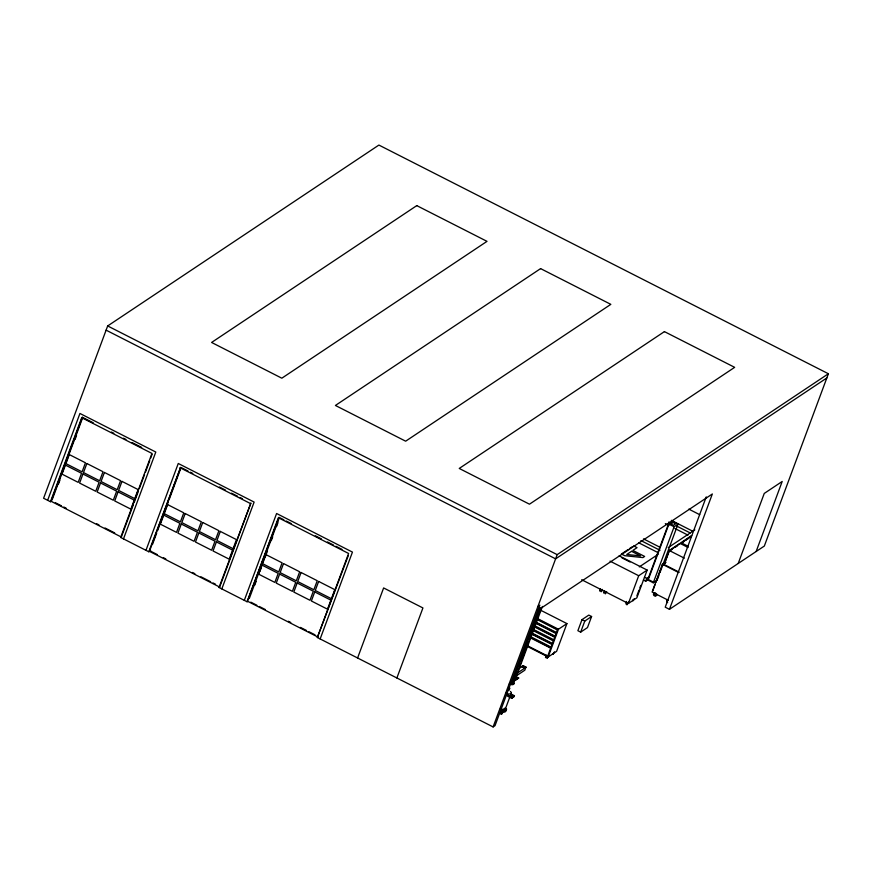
<?xml version="1.0" encoding="UTF-8"?>
<svg xmlns="http://www.w3.org/2000/svg" width="872" height="872" viewBox="0 0 872 872"><rect width="100%" height="100%" fill="white"/><g stroke="black" fill="none" stroke-linecap="round" stroke-linejoin="round"><path stroke-width="1.31" d="M628.429 602.116L626.935 604.863L627.306 603.075M552.935 653.673L553.022 654.36L554.505 651.831M548.412 656.147L546.995 658.382L547.572 656.235M606.727 591.619L605.299 593.865L605.887 591.707M634.38 598.606L632.963 600.852L633.148 599.435M706.244 496.887L665.227 607.184L669.445 609.332L764.33 546.046L828.4 373.75L378.895 145.068L107.67 325.954L43.6 498.25L50.456 501.727L51.731 500.877M47.644 500.299L79.941 413.459L155.794 452.045L123.497 538.896M50.456 501.727L81.706 417.688L82.35 417.263L93.249 422.8M82.35 417.263L51.088 501.302L121.328 537.032L133.165 505.204M52.211 499.602L82.513 418.102M58.533 483.895L59.95 480.069M75.112 439.325L76.529 435.51M150.703 550.472L148.785 551.758L120.685 537.468L151.946 453.418L81.706 417.688M134.114 502.654L138.376 491.198M139.324 488.647L144.534 474.641M145.482 472.09L149.744 460.634M150.693 458.083L152.11 454.268M145.973 550.33L178.27 463.479L254.123 502.076L221.826 588.916M148.785 551.758L180.678 467.283L149.417 551.333L219.657 587.063L250.907 503.024L219.014 587.488L247.114 601.778L279.007 517.314L283.847 519.777M152.426 544.531L156.688 533.075M157.636 530.525L168.056 502.512M169.005 499.961L180.842 468.133M244.302 600.35L276.598 513.51L352.452 552.096L320.155 638.947M247.114 601.778L278.364 517.739L348.604 553.469L317.343 637.519L493.105 726.932L495.024 725.657L539.822 605.19L537.904 606.476M249.338 598.377L278.702 519.429M254.711 585.221L256.139 581.395M259.921 571.215L261.349 567.389M265.132 557.208L267.497 550.842M271.29 540.651L272.707 536.836M276.5 526.644L277.917 522.818M317.343 637.519L348.288 555.595M357.585 657.989L383.625 587.946L422.931 607.947L396.88 677.98M493.105 726.932L557.175 554.647L828.4 373.75M500.931 712.217L501.378 711.018L505.226 708.446L506.545 709.121L506.098 710.331L502.25 712.893L500.931 712.217L502.043 710.571L499.732 709.394M539.855 608.144L512.387 682.002L518.698 678.002L516.268 676.77M518.033 666.829L519.581 666.034M524.116 652.027L524.475 652.866L524.116 652.027L523.353 652.539M524.159 650.349L525.707 649.564M525.958 647.089L526.721 646.817L525.184 647.613L526.514 647.384M526.971 644.354L527.178 643.787L526.416 644.299L527.745 644.07L526.208 644.866L527.538 644.637M530.241 635.557L530.601 636.397L530.241 635.557L529.478 636.069L530.808 635.841M530.285 633.879L531.833 633.094M532.083 630.62L532.847 630.347L531.31 631.132L532.639 630.903M533.097 627.873L533.871 627.6L532.334 628.385L533.664 628.167M532.814 629.137L553.764 639.797L554.919 636.713L533.348 625.649L534.329 624.57L533.566 625.082L534.896 624.853L533.915 625.933L534.122 625.366M557.437 629.933L536.367 619.076L536.727 619.927L536.934 619.371L535.953 620.439L536.727 619.927M536.411 617.409L537.959 616.624M538.209 614.15L538.972 613.877L537.435 614.662L538.765 614.433M539.223 611.403L539.997 611.13L538.46 611.915L539.79 611.686M540.248 608.656L541.022 608.384L539.474 609.168L540.814 608.939M513.499 680.836L514.469 679.768L512.932 680.552M525.751 647.896L526.721 646.817M526.764 645.149L526.971 644.582M527.789 642.402L528.77 641.323L527.222 642.119L528.563 641.89M528.813 639.656L529.784 638.587L528.247 639.372L529.577 639.143M530.034 636.353L529.827 636.909L530.601 636.397M531.876 631.415L532.847 630.347M532.89 628.679L533.871 627.6M538.002 614.945L538.972 613.877M539.016 612.198L539.997 611.13M540.041 609.452L539.692 608.612L540.455 608.1M521.827 659.483L523.244 655.679M527.015 645.542L528.421 641.748M531.255 634.14L534.547 625.268M537.381 617.67L539.735 611.337M502.25 712.893L502.697 711.683L506.545 709.121M503.515 710.495L503.962 709.285M514.949 680.291L542.417 606.432M504.517 708.925L504.071 710.124L505.226 708.446M509.27 696.554L511.526 694.417L509.27 696.554L511.733 697.807L513.99 695.671L511.733 697.807M505.466 708.685L511.221 693.218M521.87 666.535L524.573 668.246L525.958 667.113L523.156 665.685L521.87 666.535L524.682 667.974M518.655 668.9L523.156 665.685M507.308 696.052L511.799 698.341L514.447 695.725L511.079 694.014M511.799 698.341L514.447 695.725M525.958 667.113L524.813 670.197L515.385 676.487M527.124 646.316L548.139 656.998L558.462 629.235L566.92 623.6L540.651 610.226M566.92 623.6L556.598 651.362L548.139 656.998M582.006 619.632L577.885 630.707L580.676 632.124L587.477 627.578L591.598 616.515L588.807 615.098L582.006 619.632L584.785 621.06L591.598 616.515M580.676 632.124L584.785 621.06M581.689 579.738L628.374 603.489L638.696 575.727L647.166 570.081L619.153 555.824M636.898 595.783L639.002 590.137M639.808 587.946L640.778 585.374M647.166 570.081L636.843 597.843L628.374 603.489M643.405 580.033L645.738 581.221L646.784 578.419L649.346 576.708M670.764 524.323L671.713 521.772L675.647 523.767L673.075 525.478L669.14 523.483L668.508 523.909L647.667 579.934L653.281 582.801L657.128 580.229M648.659 578.572L669.14 523.483M653.281 582.801L674.121 526.764L677.969 524.203L672.356 521.347L671.713 521.772M665.63 562.135L662.426 564.271L652.103 592.034L668.334 600.285M652.638 591.205L655.155 584.436M655.962 582.245L657.117 579.161M657.324 578.594L658.469 575.52M658.992 574.092L659.821 571.879M660.028 571.313L661.172 568.228M661.706 566.811L662.535 564.587L665.881 562.364M657.608 578.953L659.025 575.139M659.973 572.588L677.969 524.203M688.095 547.485L679.975 543.354L669.271 550.494L664.072 564.5L679.157 572.174M664.529 563.672L666.197 559.181M666.361 558.767L667.919 554.559M668.181 553.862L669.325 550.777L679.582 543.943L679.386 544.477M691.104 536.662L691.3 536.117L680.847 543.507L683.921 541.447M669.445 609.332L712.348 493.966L537.926 610.291M738.203 563.465L764.254 493.432L782.195 481.464L756.144 551.496M602.563 589.908L601.157 591.761L602.051 589.341M600.437 588.938L599.751 591.053L600.394 590.627M546.384 655.21L545.48 657.63L546.341 656.889M604.699 590.682L603.795 593.113L604.656 592.371M626.532 601.451L625.856 603.936M504.169 710.298C507.166 708.489 505.422 714.146 503.853 711.138M120.685 537.468L121.328 537.032M219.014 587.488L219.657 587.063M826.841 377.958L555.617 558.854L106.112 330.161M628.091 549.556L621.398 554.014L624.701 555.693L642.926 557.59L644.648 556.434L632.843 550.428L637.04 547.638L633.595 545.883M629.399 548.684L632.538 546.581M539.43 610.847L538.667 611.359L539.223 611.643M538.416 613.594L537.643 614.106L538.209 614.389M537.392 616.33L536.629 616.842L537.185 617.136M536.367 619.076L535.604 619.589L536.16 619.883M533.304 627.317L532.541 627.829L533.097 628.113M532.291 630.064L531.517 630.576L532.083 630.859M531.266 632.81L530.503 633.323L531.059 633.606M639.296 566.898L657.979 554.439M668.235 547.594L694.821 529.871M691.692 535.539L680.999 542.667L687.964 546.221M526.165 646.534L525.391 647.046L525.958 647.329M670.154 550.635L672.203 549.262M675.277 547.213L677.326 545.85M685.97 540.084L689.054 538.024M525.14 649.28L524.377 649.793L524.933 650.076M524.682 652.311L523.701 653.379L524.475 652.866M662.339 565.089L664.573 563.606M519.014 665.75L518.24 666.263L518.807 666.546M645.738 581.221L648.31 579.509L652.245 581.515M516.671 673.522L525.86 667.396L523.047 665.968M512.54 682.111L518.698 678.002M504.365 710.189L505.64 711.279L504.31 711.127M688.815 509.128L699.715 514.676M671.32 520.322L692.771 531.233M668.759 522.034L672.334 523.843M677.097 526.274L690.21 532.945M668.508 523.909L674.121 526.764M665.325 523.614L668.9 525.435M674.863 528.465L687.975 535.135M669.271 550.494L684.367 558.167M643.492 538.874L660.18 547.365M640.931 540.586L659.995 550.287M638.696 542.787L657.761 552.488M662.426 564.271L678.656 572.523M621.932 557.862L630.085 562.015M644.441 577.231L646.784 578.419M610.04 561.143L638.696 575.727M107.67 325.954L557.175 554.647M537.185 616.896L537.752 617.18M537.446 618.553L558.462 629.235M536.672 618.771L557.622 629.431L556.478 632.516L535.354 621.823L535.146 622.39L556.271 633.072L555.126 636.157L534.176 625.497M536.291 623.513L556.085 633.573M534.122 625.126L534.689 625.42M533.773 626.565L554.723 637.214M533.773 630.293L553.557 640.364L552.412 643.438L531.462 632.778M533.588 630.794L553.371 640.866M531.059 633.366L552.205 644.005L551.06 647.079L530.111 636.418M531.07 633.846L552.02 644.506M531.07 637.574L550.853 647.645L547.725 656.049L526.775 645.389M530.874 638.075L550.668 648.147M528.454 638.805L529.021 639.1M527.44 641.552L527.996 641.847M111.409 432.043L113.829 433.275M123.519 438.202L125.939 439.433M131.999 442.518L141.689 447.445M181.888 467.904L187.938 470.978M190.369 472.21L192.788 473.442M219.428 487.001L225.477 490.086M231.538 493.16L237.587 496.244M240.018 497.476L242.438 498.708M286.267 521.009L291.117 523.473M315.337 535.79L321.387 538.874M327.447 541.959L333.496 545.033M335.916 546.264L341.977 549.349M180.035 467.719L250.275 503.449M524.933 649.836L525.5 650.131M518.807 666.317L519.363 666.6M511.221 695.257L513.684 696.51M510.665 695.137L514.033 696.848M507.722 694.929L512.213 697.219M504.779 709.655L506.098 710.331M501.378 711.018L502.697 711.683M55.372 502.719L61.422 505.804M63.841 507.035L66.261 508.267M96.541 523.669L98.961 524.9M105.011 527.985L114.701 532.912M151.27 551.518L157.331 554.603M163.38 557.677L165.8 558.908M192.45 572.468L194.87 573.7M200.92 576.774L210.61 581.711M213.03 582.943L215.449 584.175M250.809 602.16L256.869 605.244M259.289 606.476L265.339 609.55M288.349 621.256L290.768 622.488M300.459 627.415L306.519 630.5M308.939 631.731L314.988 634.816M247.746 601.353L317.986 637.094M510.425 691.442A4.894 1.951 20.4 0 1 510.578 693.774A4.894 1.951 20.4 0 1 505.88 693.273M505.237 707.552A4.894 1.951 20.4 0 1 501.346 709.132M508.768 687.354A1.951 0.774 20.4 0 1 509.826 688.553A1.951 0.774 20.4 0 1 508.169 688.738M508.659 688.989A1.951 0.774 20.4 0 1 508.125 690.232M511.45 681.566A3.728 1.482 20.4 0 1 513.466 683.866A3.728 1.482 20.4 0 1 510.316 684.204M511.657 680.999A3.728 1.482 20.4 0 1 513.564 683.474A3.728 1.482 20.4 0 1 509.597 683.354M511.602 681.457A4.12 1.646 20.4 0 1 513.717 684.193A4.12 1.646 20.4 0 1 509.324 684.051M511.81 680.901A4.12 1.646 20.4 0 1 513.924 683.637A4.12 1.646 20.4 0 1 509.542 683.495M657.096 594.377A1.635 1.439 56.3 0 1 654.73 595.227M654.447 594.911A1.635 1.439 56.3 0 1 654.382 593.004M655.82 593.309A1.635 1.439 56.3 0 1 655.7 595.925A1.635 1.439 56.3 0 1 653.466 594.432A1.635 1.439 56.3 0 1 655.482 593.08M667.44 601.255A1.635 1.439 56.3 0 1 667.581 599.718M667.636 602.596A1.635 1.439 56.3 0 1 668.301 599.663M500.441 712.969C501.117 716.719 503.417 711.105 500.441 712.969M500.822 712.707C501.498 716.468 503.798 710.844 500.822 712.707M65.4 465.081L62.032 474.139L78.186 482.358L81.554 473.3L65.4 465.081M69.302 454.574L65.934 463.632L82.099 471.85L85.456 462.792L69.302 454.574M82.96 474.008L79.592 483.066L95.746 491.285L99.114 482.227L82.96 474.008M86.862 463.512L83.494 472.559L99.648 480.777L103.016 471.73L86.862 463.512M100.52 482.946L97.152 492.004L113.306 500.223L116.674 491.165L100.52 482.946M104.422 472.439L101.054 481.497L117.208 489.715L120.576 480.657L104.422 472.439M118.08 491.884L114.712 500.931L130.865 509.15L134.234 500.103L118.08 491.884M121.982 481.377L118.614 490.424L134.768 498.642L138.136 489.595L121.982 481.377M163.729 515.101L160.361 524.159L176.515 532.378L179.883 523.32L163.729 515.101M167.631 504.605L164.263 513.652L180.417 521.87L183.785 512.823L167.631 504.605M181.289 524.039L177.921 533.097L194.075 541.316L197.443 532.258L181.289 524.039M185.191 513.532L181.823 522.59L197.977 530.808L201.345 521.75L185.191 513.532M198.849 532.977L195.481 542.024L211.634 550.243L215.003 541.196L198.849 532.977M202.751 522.47L199.383 531.517L215.537 539.735L218.905 530.688L202.751 522.47M216.409 541.904L213.041 550.962L229.194 559.181L232.562 550.123L216.409 541.904M220.311 531.397L216.943 540.455L233.097 548.673L236.465 539.615L220.311 531.397M262.058 565.132L258.69 574.19L274.844 582.409L278.212 573.351L262.058 565.132M265.96 554.625L262.592 563.683L278.746 571.901L282.114 562.843L265.96 554.625M279.618 574.07L276.25 583.117L292.403 591.336L295.772 582.289L279.618 574.07M283.52 563.563L280.152 572.61L296.306 580.828L299.674 571.781L283.52 563.563M297.178 582.997L293.81 592.055L309.963 600.274L313.331 591.216L297.178 582.997M301.08 572.49L297.712 581.548L313.865 589.766L317.234 580.708L301.08 572.49M314.738 591.935L311.369 600.982L327.523 609.201L330.891 600.154L314.738 591.935M318.64 581.428L315.272 590.486L331.425 598.704L334.793 589.646L318.64 581.428M514.72 677.533L514.513 678.089L515.494 677.021L514.72 677.533M515.744 674.786L515.537 675.342L516.518 674.274L515.744 674.786M516.769 672.039L516.562 672.606L517.532 671.527L516.769 672.039M517.783 669.293L517.576 669.86L518.557 668.78L517.783 669.293M519.832 663.81L519.625 664.366L520.595 663.287L519.832 663.81M520.846 661.063L520.639 661.619L521.62 660.551L520.846 661.063M521.87 658.316L521.663 658.872L522.644 657.804L521.87 658.316M522.895 655.57L522.688 656.126L523.658 655.057L522.895 655.57M535.146 622.619L534.939 623.186L535.909 622.107L535.146 622.619M416.772 205.618L211.591 342.456L281.83 378.197L487.012 241.348L416.772 205.618M540.596 268.609L335.415 405.458L405.654 441.188L610.836 304.35L540.596 268.609M664.42 331.611L459.239 468.449L529.478 504.19L734.66 367.341L664.42 331.611M631.535 551.311L626.772 554.483L640.538 555.889L631.535 551.311"/></g></svg>
